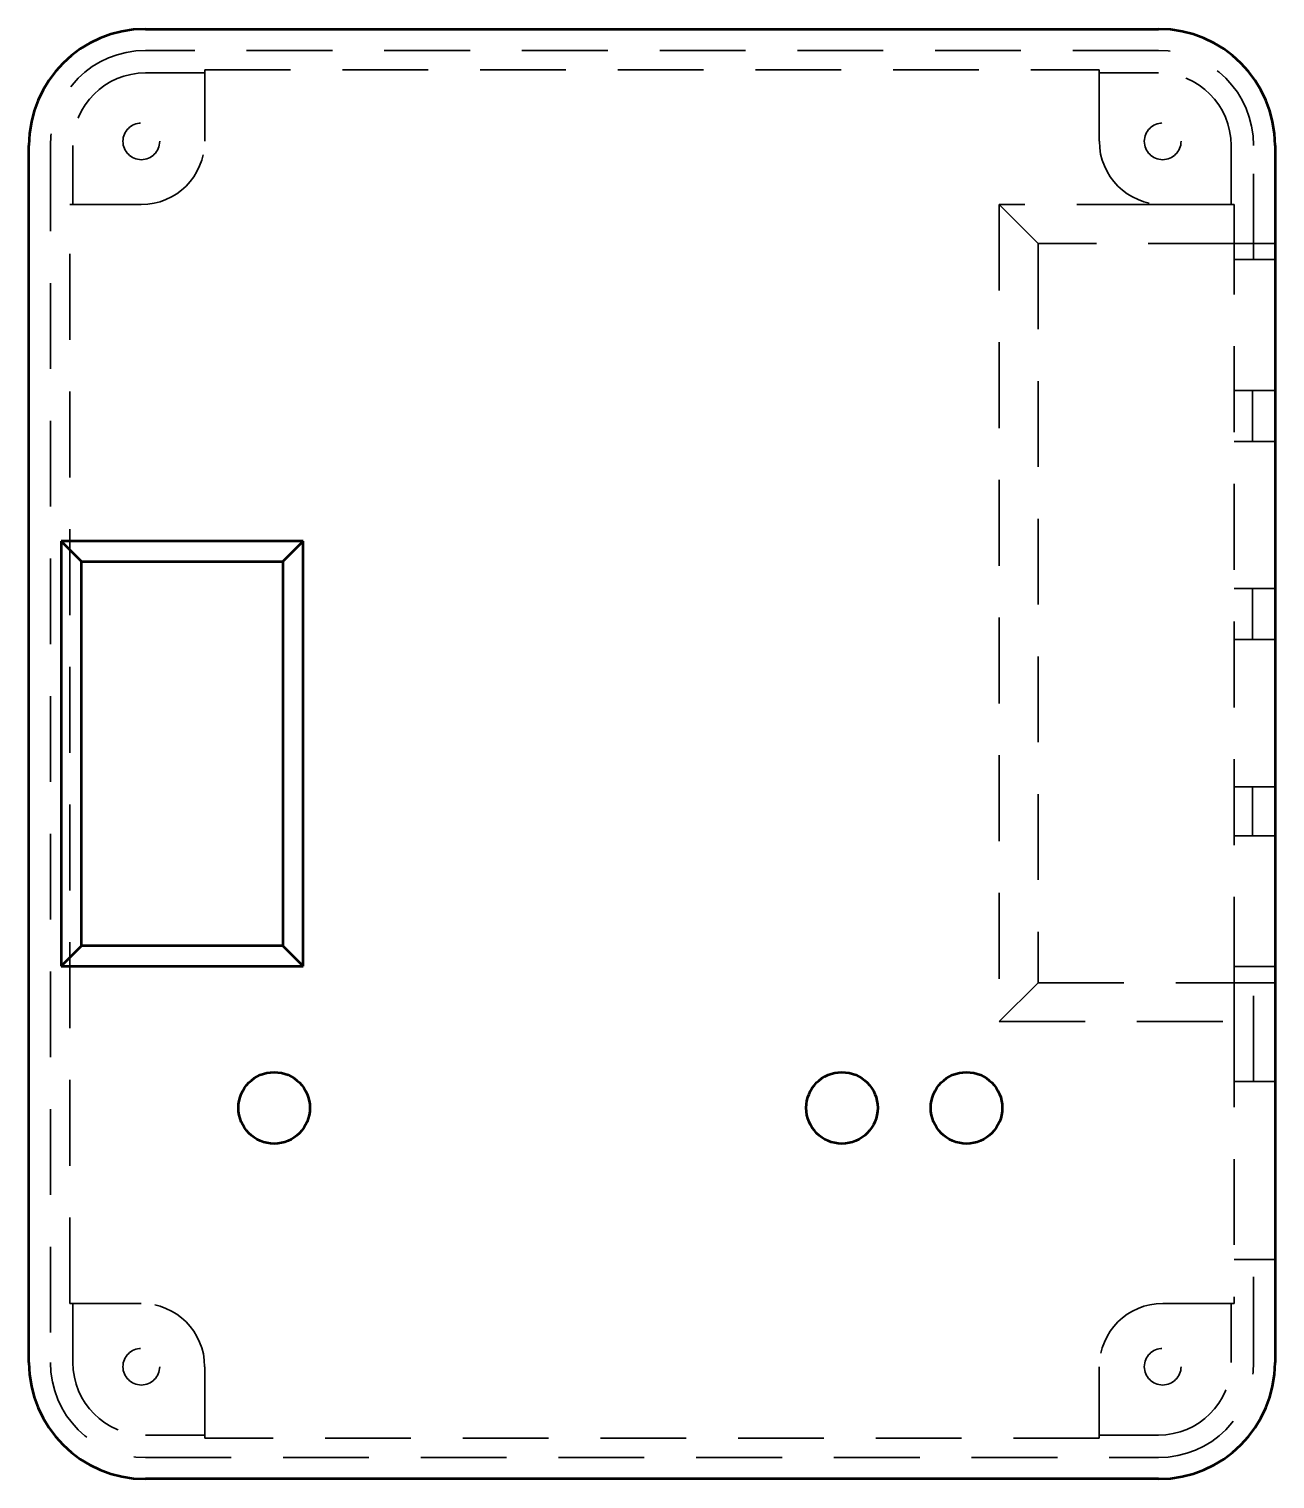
# Model space of a CAD drawing. Header units: inches. Extents: x 7.3 to 9.7, y 4.1 to 6.9.
import ezdxf

# ---------------------------------------------------------------- set-up
doc = ezdxf.new("R2010")
doc.units = ezdxf.units.IN
doc.header["$MEASUREMENT"] = 0
doc.linetypes.add('DASHED', pattern=[0.2067, 0.1654, -0.0413])
doc.layers.add('Hidden (ANSI)', color=7, linetype='DASHED', lineweight=35)
doc.layers.add('Visible (ANSI)', color=7, linetype='Continuous', lineweight=50)

msp = doc.modelspace()

# ---------------------------------------------------------------- linework, layer by layer
at = {"layer": 'Hidden (ANSI)'}
for p, q in [((9.4764, 6.8563), (7.5236, 6.8563)), ((7.5236, 6.813), (7.6378, 6.813)), ((7.6378, 6.6811), (7.6378, 6.8189)), ((7.6378, 6.8189), (9.3622, 6.8189)), ((9.3622, 6.8189), (9.3622, 6.6811)), ((9.3622, 6.813), (9.4764, 6.813)), ((7.3406, 6.6732), (7.3406, 4.3268)), ((7.3839, 6.5591), (7.3839, 6.6732)), ((9.6161, 6.6732), (9.6161, 6.5591)), ((9.6594, 6.4532), (9.6594, 6.6732)), ((7.378, 6.5591), (7.5157, 6.5591)), ((7.378, 4.4409), (7.378, 6.5591)), ((9.4843, 6.5591), (9.1693, 6.5591)), ((9.2441, 6.4843), (9.1693, 6.5591)), ((9.1693, 6.5591), (9.1693, 4.9843)), ((9.4843, 6.5591), (9.622, 6.5591)), ((9.622, 6.4843), (9.622, 6.5591)), ((9.622, 6.4843), (9.2441, 6.4843)), ((9.2441, 6.4843), (9.2441, 5.0591)), ((9.7008, 6.4843), (9.622, 6.4843)), ((9.622, 5.0591), (9.622, 6.4843)), ((9.6594, 6.4532), (9.622, 6.4532)), ((9.7008, 6.4532), (9.6594, 6.4532)), ((9.6575, 6.2008), (9.622, 6.2008)), ((9.6575, 6.1024), (9.6575, 6.2008)), ((9.7008, 6.2008), (9.6575, 6.2008)), ((9.6575, 6.1024), (9.622, 6.1024)), ((9.7008, 6.1024), (9.6575, 6.1024)), ((9.6575, 5.8189), (9.622, 5.8189)), ((9.6575, 5.7205), (9.6575, 5.8189)), ((9.7008, 5.8189), (9.6575, 5.8189)), ((9.6575, 5.7205), (9.622, 5.7205)), ((9.7008, 5.7205), (9.6575, 5.7205)), ((9.6575, 5.437), (9.622, 5.437)), ((9.6575, 5.3425), (9.6575, 5.437)), ((9.7008, 5.437), (9.6575, 5.437)), ((9.6575, 5.3425), (9.622, 5.3425)), ((9.7008, 5.3425), (9.6575, 5.3425)), ((9.6594, 5.0901), (9.622, 5.0901)), ((9.6594, 5.0901), (9.7008, 5.0901)), ((9.6594, 4.8685), (9.6594, 5.0901)), ((9.2441, 5.0591), (9.1693, 4.9843)), ((9.2441, 5.0591), (9.622, 5.0591)), ((9.622, 4.9843), (9.622, 5.0591)), ((9.7008, 5.0591), (9.622, 5.0591)), ((9.1693, 4.9843), (9.622, 4.9843)), ((9.622, 4.9843), (9.622, 4.4409)), ((9.7008, 4.8685), (9.622, 4.8685)), ((9.7008, 4.5252), (9.622, 4.5252)), ((9.6594, 4.3268), (9.6594, 4.5252)), ((7.5157, 4.4409), (7.378, 4.4409)), ((7.3839, 4.3268), (7.3839, 4.4409)), ((9.622, 4.4409), (9.4843, 4.4409)), ((9.6161, 4.4409), (9.6161, 4.3268)), ((7.6378, 4.1811), (7.6378, 4.3189)), ((9.3622, 4.3189), (9.3622, 4.1811)), ((7.6378, 4.187), (7.5236, 4.187)), ((9.3622, 4.1811), (7.6378, 4.1811)), ((9.4764, 4.187), (9.3622, 4.187)), ((7.5236, 4.1437), (9.4764, 4.1437))]:
    msp.add_line(p, q, dxfattribs=at)
for centre in [(7.5157, 6.6811), (9.4843, 6.6811), (7.5157, 4.3189), (9.4843, 4.3189)]:
    msp.add_circle(centre, 0.0354, dxfattribs=at)
for centre, radius, start, end in [((7.5236, 6.6732), 0.1831, 90, 180), ((9.4764, 6.6732), 0.1831, 0, 90), ((7.5236, 6.6732), 0.1398, 90, 180), ((9.4764, 6.6732), 0.1398, 0, 90), ((7.5157, 6.6811), 0.122, 270, 0), ((9.4843, 6.6811), 0.122, 180, 270), ((7.5157, 4.3189), 0.122, 0, 90), ((9.4843, 4.3189), 0.122, 90, 180), ((7.5236, 4.3268), 0.1831, 180, 270), ((7.5236, 4.3268), 0.1398, 180, 270), ((9.4764, 4.3268), 0.1398, 270, 0), ((9.4764, 4.3268), 0.1831, 270, 0)]:
    msp.add_arc(centre, radius, start, end, dxfattribs=at)
at = {"layer": 'Visible (ANSI)'}
for p, q in [((7.5236, 6.8976), (9.4764, 6.8976)), ((7.2992, 4.3268), (7.2992, 6.6732)), ((9.7008, 6.6732), (9.7008, 4.3268)), ((7.8276, 5.9104), (7.361, 5.9104)), ((7.361, 5.9104), (7.4004, 5.8711)), ((7.361, 5.9104), (7.361, 5.0907)), ((7.7882, 5.8711), (7.8276, 5.9104)), ((7.8276, 5.0907), (7.8276, 5.9104)), ((7.4004, 5.8711), (7.7882, 5.8711)), ((7.4004, 5.1301), (7.4004, 5.8711)), ((7.7882, 5.8711), (7.7882, 5.1301)), ((7.361, 5.0907), (7.4004, 5.1301)), ((7.7882, 5.1301), (7.4004, 5.1301)), ((7.8276, 5.0907), (7.7882, 5.1301)), ((7.361, 5.0907), (7.8276, 5.0907)), ((9.4764, 4.1024), (7.5236, 4.1024))]:
    msp.add_line(p, q, dxfattribs=at)
for centre in [(7.7717, 4.8177), (8.8661, 4.8177), (9.1063, 4.8177)]:
    msp.add_circle(centre, 0.0689, dxfattribs=at)
for centre, start, end in [((7.5236, 6.6732), 90.0013, 180), ((9.4764, 6.6732), 0, 90), ((7.5236, 4.3268), 180, 270), ((9.4764, 4.3268), 270, 0)]:
    msp.add_arc(centre, 0.2244, start, end, dxfattribs=at)

doc.saveas('drawing.dxf')
